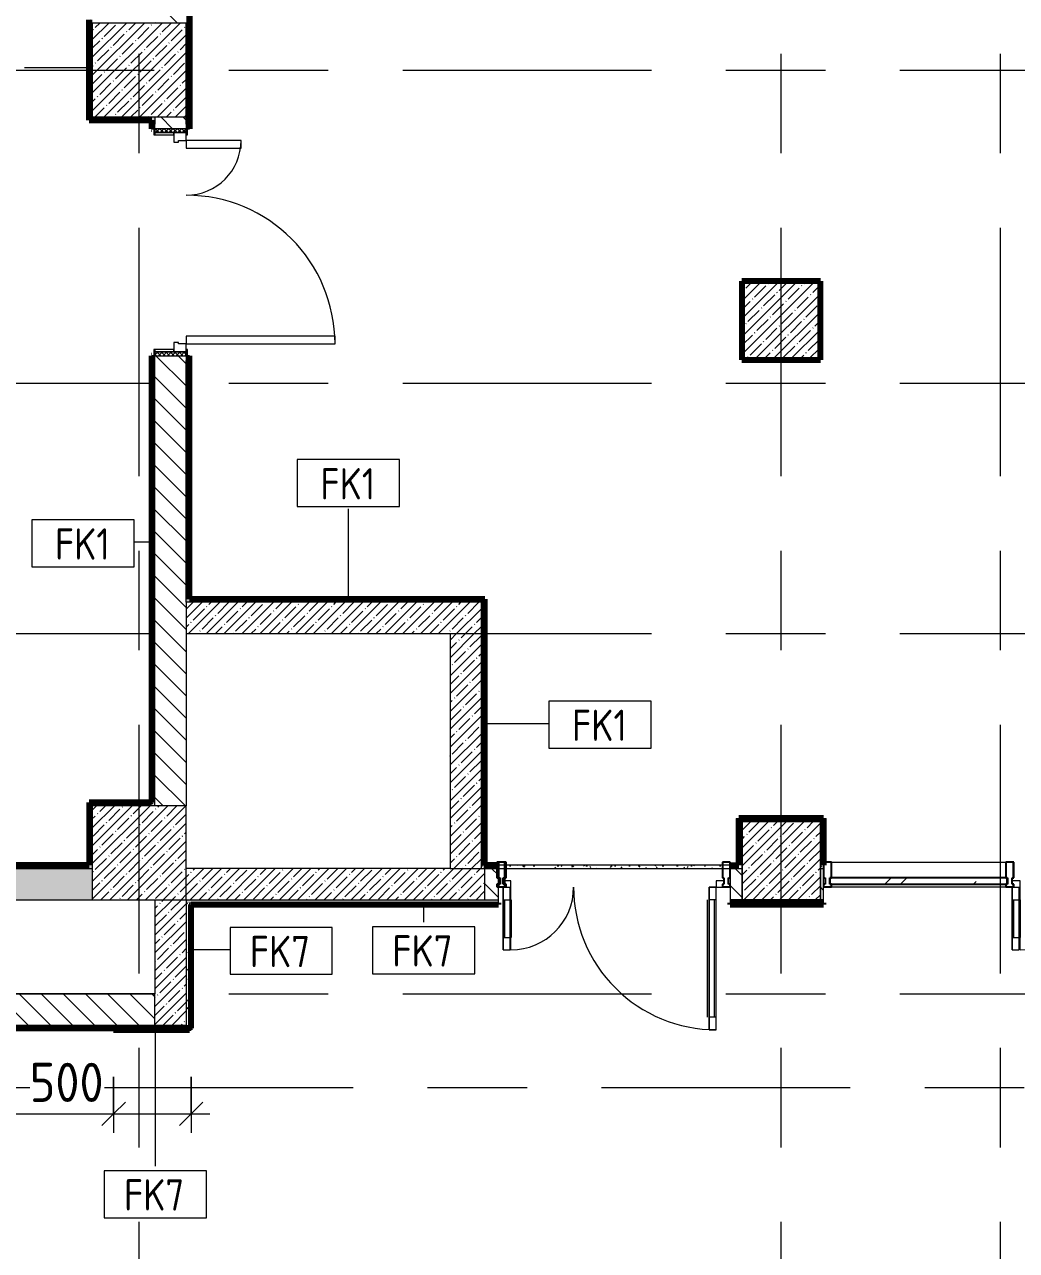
# Model space of a CAD drawing. Header units: millimetres. Extents: x 35157 to 232994, y -8553 to 29000.
# Drawn here: x 65727 to 72063, y 9460 to 17291 of the extents above; entities that cross this region are included whole.
import ezdxf

# ---------------------------------------------------------------- set-up
doc = ezdxf.new("R2010")
doc.units = ezdxf.units.MM
doc.linetypes.add('Осевая', pattern=[3175, 635, -476.25, 1587.5, -476.25])
for name, color, linetype, lineweight in [('A-ANNO-DIMS', 7, 'Continuous', 9), ('A-ANNO-DIMS-100', 7, 'Continuous', 9), ('A-DETL-GENF', 7, 'Continuous', 9), ('A-DOOR', 7, 'Continuous', 9), ('A-DOOR-2', 7, 'Continuous', 13), ('A-DOOR-FRAM', 7, 'Continuous', 13), ('A-DOOR-FRAM-1', 7, 'Continuous', 9), ('A-GLAZ-CURT', 7, 'Continuous', 9), ('A-GLAZ-CURT-1', 7, 'Continuous', 25), ('A-GLAZ-CWMG', 7, 'Continuous', 9), ('A-GLAZ-CWMG-1', 7, 'Continuous', 25), ('A-WALL', 7, 'Continuous', 9), ('A-WALL-IDEN', 7, 'Continuous', 9), ('I-WALL', 7, 'Continuous', 9), ('S-COLS', 7, 'Continuous', 9), ('Оси-2', 7, 'Осевая', 9)]:
    doc.layers.add(name, color=color, linetype=linetype, lineweight=lineweight)
for name, color, linetype, lineweight, true_color in [('A-WALL-4', 7, 'Continuous', 9, 0xff80c0), ('A-WALL-5', 7, 'Continuous', 9, 0xff8000), ('I-WALL-1', 7, 'Continuous', 9, 0xff8000), ('I-WALL-11', 7, 'Continuous', 80, 0xff8000), ('I-WALL-5', 7, 'Continuous', 9, 0xc0c0c0), ('I-WALL-9', 7, 'Continuous', 80, 0xff80c0)]:
    doc.layers.add(name, color=color, linetype=linetype, lineweight=lineweight, true_color=true_color)
doc.styles.add('GOST Common', font='GOST_Common.ttf', dxfattribs={"width": 0.9, "height": 200})
doc.styles.add('ISOCPEUR', font='isocpeur.ttf', dxfattribs={"width": 0.9, "height": 250})
doc.dimstyles.new('ISO-2_5_0_9К_БОЛЬШОЙ', dxfattribs={"dimscale": 304.8, "dimtxt": 248.995294, "dimasz": 0.492126, "dimexe": 0.393701, "dimexo": 0.984252, "dimgap": 0, "dimtad": 1, "dimdec": 0, "dimrnd": 10, "dimzin": 0, "dimdsep": 46, "dimtxsty": 'ISOCPEUR', "dimblk1": 'OBLIQUE', "dimblk2": 'OBLIQUE', "dimsah": 1, "dimcen": 0.09, "dimdle": 0.393701, "dimazin": 0, "dimtfac": 1, "dimtdec": 4, "dimtix": 1, "dimtmove": 0, "dimatfit": 3, "dimfxl": 1, "dimtvp": 1, "dimtolj": 1, "dimtzin": 0, "dimarcsym": 2})
doc.dimstyles.new('ISO-2_5_0_9К_БОЛЬШОЙ_2', dxfattribs={"dimscale": 304.8, "dimtxt": 248.995294, "dimasz": 0.492126, "dimexe": 0.393701, "dimexo": 0.984252, "dimgap": 0, "dimtad": 1, "dimdec": 0, "dimrnd": 10, "dimzin": 0, "dimdsep": 46, "dimtxsty": 'ISOCPEUR', "dimblk1": 'OBLIQUE', "dimblk2": 'OBLIQUE', "dimsah": 1, "dimcen": 0.09, "dimdle": 0.393701, "dimazin": 0, "dimtfac": 1, "dimtdec": 4, "dimtix": 1, "dimtmove": 1, "dimatfit": 3, "dimfxl": 1, "dimtvp": 1, "dimtolj": 1, "dimtzin": 0, "dimarcsym": 2})
pattern_1 = [(135, (0, 0), (-70.71068, -70.71068), [])]
pattern_2 = [(45, (0, 0), (-57.02463, 57.02463), []), (45, (57.025, 0), (-57.02463, 57.02463), [100.806, -20.161, 3.353, -16.808])]
pattern_3 = [(0, (0, 0), (121.92, 30.48), [10.058, -81.382, 10.058, -81.382, -487.68]), (0, (0, 0), (121.92, 30.48), [-182.88, 10.058, -172.822, 10.058, -81.382, -213.36]), (0, (0, 0), (121.92, 30.48), [-457.2, 10.058, -50.902, 10.058, -142.342]), (120, (45.72, 15.24), (-87.356454, 90.345817), [10.058, -81.382, 10.058, -81.382, -487.68]), (120, (45.72, 15.24), (-87.356454, 90.345817), [-182.88, 10.058, -172.822, 10.058, -81.382, -213.36]), (120, (45.72, 15.24), (-87.356454, 90.345817), [-457.2, 10.058, -50.902, 10.058, -142.342]), (240, (60.96, 76.2), (-34.563546, -120.825817), [10.058, -81.382, 10.058, -81.382, -487.68]), (240, (60.96, 76.2), (-34.563546, -120.825817), [-182.88, 10.058, -172.822, 10.058, -81.382, -213.36]), (240, (60.96, 76.2), (-34.563546, -120.825817), [-457.2, 10.058, -50.902, 10.058, -142.342])]

# ---------------------------------------------------------------- blocks, each defined once
blk = doc.blocks.new('BSC_Колонна _Прямоугольная - 600х600-23205240-План отделки стен 2 этажа в осях 12-23')
at = {"layer": 'S-COLS'}
h = blk.add_hatch(dxfattribs=at)
h.set_pattern_fill('FP_15', color=256, style=0, pattern_type=2)
h.set_pattern_definition([(45, (-66460, -12000), (-57.02463, 57.02463), []), (45, (-66402.975, -12000), (-57.02463, 57.02463), [100.806, -20.161, 3.353, -16.808])])
h.paths.add_polyline_path([(-300, -300), (300, -300), (300, 300), (-300, 300)])
for p, q in [((300, 300), (-300, 300)), ((-300, 300), (-300, -300)), ((300, -300), (300, 300)), ((-300, -300), (300, -300))]:
    blk.add_line(p, q, dxfattribs=at)
blk = doc.blocks.new('BSC_Колонна _Прямоугольная - 600х600-V14-План отделки стен 2 этажа в осях 12-23')
at = {"layer": 'S-COLS'}
h = blk.add_hatch(dxfattribs=at)
h.set_pattern_fill('FP_17', color=256, style=0, pattern_type=2)
h.set_pattern_definition([(45, (-66460, -17000), (-57.02463, 57.02463), []), (45, (-66402.975, -17000), (-57.02463, 57.02463), [100.806, -20.161, 3.353, -16.808])])
h.paths.add_polyline_path([(-300, -300), (300, -300), (300, 300), (-300, 300)])
for p, q in [((300, 300), (-300, 300)), ((-300, 300), (-300, -300)), ((300, -300), (300, 300)), ((-300, -300), (300, -300))]:
    blk.add_line(p, q, dxfattribs=at)
blk = doc.blocks.new('110_Дверь_СКБ_2Ст - Д-6_л__ ДОО_Дв_1450x2100h_Дверь из раздевальной в коридор-25835678-План отделки стен 2 этажа в осях 12-23')
at = {"layer": 'A-DOOR'}
h = blk.add_hatch(dxfattribs=at)
h.set_pattern_fill('FP_26', color=256, style=0, pattern_type=2)
h.set_pattern_definition([(135, (1576.41, 164.685), (-14.14214, -14.14214), []), (225, (1576.41, 164.685), (14.14214, -14.14214), [])])
h.paths.add_polyline_path([(737.5, 100), (712.5, 100), (712.5, -100), (737.5, -100)])
at = {"layer": 'A-DOOR-FRAM-1'}
h = blk.add_hatch(dxfattribs=at)
h.set_pattern_fill('FP_27', color=256, style=0, pattern_type=2)
h.set_pattern_definition([(45, (-546.384, 164.685), (-14.1421, 14.1421), []), (135, (-546.384, 164.685), (-14.1421, -14.1421), [])])
h.paths.add_polyline_path([(-687.5, -100), (-687.5, 100), (-712.5, 100), (-712.5, -100)])
at = {"layer": 'A-DOOR'}
for centre, radius, start, end in [((662.5, 100), 950, 90, 180), ((-637.5, 100), 350, 360, 90)]:
    blk.add_arc(centre, radius, start, end, dxfattribs=at)
at = {"layer": 'A-DOOR-2'}
for p, q in [((662.5, 1050), (612.5, 1050)), ((612.5, 1050), (612.5, 100)), ((662.5, 100), (662.5, 1050)), ((-637.5, 450), (-637.5, 100)), ((-587.5, 450), (-637.5, 450)), ((-587.5, 100), (-587.5, 450)), ((-637.5, 100), (-587.5, 100)), ((612.5, 100), (662.5, 100))]:
    blk.add_line(p, q, dxfattribs=at)
at = {"layer": 'A-DOOR-FRAM'}
for p, q in [((-672.5, 108), (-742.5, 108)), ((-742.5, 108), (-742.5, 100)), ((-742.5, 100), (-672.5, 100)), ((-687.5, 100), (-712.5, 100)), ((-712.5, 100), (-712.5, -100)), ((-637.5, 100), (-687.5, 100)), ((-687.5, 100), (-687.5, 20)), ((-687.5, -100), (-687.5, 100)), ((-672.5, 100), (-672.5, 108)), ((-637.5, 50), (-637.5, 100)), ((662.5, 100), (662.5, 50)), ((712.5, 100), (662.5, 100)), ((767.5, 108), (697.5, 108)), ((697.5, 108), (697.5, 100)), ((697.5, 100), (767.5, 100)), ((712.5, 20), (712.5, 100)), ((737.5, 100), (712.5, 100)), ((712.5, 100), (712.5, -100)), ((737.5, -100), (737.5, 100)), ((767.5, 100), (767.5, 108)), ((-687.5, 20), (-627.5, 20)), ((-672.5, 20), (-687.5, 20)), ((-687.5, 20), (-687.5, -100)), ((-672.5, -100), (-672.5, 20)), ((-627.5, 50), (-637.5, 50)), ((-627.5, 20), (-627.5, 50)), ((662.5, 50), (652.5, 50)), ((652.5, 50), (652.5, 20)), ((652.5, 20), (712.5, 20)), ((712.5, 20), (697.5, 20)), ((697.5, 20), (697.5, -100)), ((712.5, -100), (712.5, 20)), ((-672.5, -100), (-742.5, -100)), ((-742.5, -100), (-742.5, -108)), ((-742.5, -108), (-672.5, -108)), ((-712.5, -100), (-687.5, -100)), ((-687.5, -100), (-672.5, -100)), ((-672.5, -108), (-672.5, -100)), ((697.5, -100), (712.5, -100)), ((767.5, -100), (697.5, -100)), ((697.5, -100), (697.5, -108)), ((697.5, -108), (767.5, -108)), ((712.5, -100), (737.5, -100)), ((767.5, -108), (767.5, -100))]:
    blk.add_line(p, q, dxfattribs=at)
blk = doc.blocks.new('BSC_Колонна _Прямоугольная - 500х500-V28-План отделки стен 2 этажа в осях 12-23')
at = {"layer": 'S-COLS'}
h = blk.add_hatch(dxfattribs=at)
h.set_pattern_fill('FP_45', color=256, style=0, pattern_type=2)
h.set_pattern_definition([(45, (-70560, -15400), (-57.02463, 57.02463), []), (45, (-70502.975, -15400), (-57.02463, 57.02463), [100.806, -20.161, 3.353, -16.808])])
h.paths.add_polyline_path([(-250, -250), (250, -250), (250, 250), (-250, 250)])
for p, q in [((250, 250), (-250, 250)), ((-250, 250), (-250, -250)), ((250, -250), (250, 250)), ((-250, -250), (250, -250))]:
    blk.add_line(p, q, dxfattribs=at)
blk = doc.blocks.new('Прямоугольный импост - Импост структурный с накладкой - 160мм Темный-33326475-План отделки стен 2 этажа в осях 12-23')
at = {"layer": 'A-GLAZ-CWMG-1'}
for p, q in [((-50, 40), (-50, 140)), ((-50, 140), (0, 140)), ((0, 140), (0, 40)), ((-40, 40), (-50, 40)), ((-50, -17), (-50, 0)), ((-50, 0), (-40, 0)), ((-40, 0), (-40, 40)), ((-10, 40), (-10, 0)), ((0, 40), (-10, 40)), ((-10, 0), (0, 0)), ((0, 0), (0, -17)), ((0, -17), (-50, -17))]:
    blk.add_line(p, q, dxfattribs=at)
blk = doc.blocks.new('Дверь_Витражная_остекление_ - ВВ-6 остекление-32274838-План отделки стен 2 этажа в осях 12-23')
at = {"layer": 'A-DETL-GENF'}
for p, q in [((-655, 930), (-610, 930)), ((-655, 930), (-655, 20)), ((-610, 930), (-655, 930)), ((-655, 930), (-655, 20)), ((-610, 930), (-610, 20)), ((-610, 20), (-610, 930)), ((-655, 850), (-610, 850)), ((-645, 850), (-645, 100)), ((-601, 850), (-601, 100)), ((705, 420), (660, 420)), ((660, 420), (660, 20)), ((705, 420), (660, 420)), ((660, 420), (660, 20)), ((705, 420), (705, 20)), ((705, 20), (705, 420)), ((651, 340), (651, 100)), ((705, 340), (660, 340)), ((695, 340), (695, 100)), ((-655, 100), (-610, 100)), ((705, 100), (660, 100)), ((-610, 20), (-655, 20)), ((-655, 20), (-610, 20))]:
    blk.add_line(p, q, dxfattribs=at)
at = {"layer": 'A-DOOR'}
for p, q in [((-655, 930), (-655, 20)), ((655, 420), (655, 20))]:
    blk.add_line(p, q, dxfattribs=at)
for centre, radius, start, end in [((-655, 20), 910, 360, 90), ((655, 20), 400, 90, 180)]:
    blk.add_arc(centre, radius, start, end, dxfattribs=at)
at = {"layer": 'A-DOOR-2'}
for p, q in [((-655, 20), (-705, 20)), ((-705, 20), (-705, 17)), ((-655, -20), (-655, 20)), ((705, 20), (655, 20)), ((655, 20), (655, -20)), ((705, 17), (705, 20)), ((-705, -20), (-655, -20)), ((655, -20), (695, -20))]:
    blk.add_line(p, q, dxfattribs=at)
blk = doc.blocks.new('Прямоугольный импост - Импост структурный с накладкой - 160мм Темный-33326241-План отделки стен 2 этажа в осях 12-23')
at = {"layer": 'A-GLAZ-CWMG-1'}
for p, q in [((-25, 40), (-25, 140)), ((-25, 140), (25, 140)), ((25, 140), (25, 40)), ((-15, 40), (-25, 40)), ((-25, -17), (-25, 0)), ((-25, 0), (-15, 0)), ((-15, 0), (-15, 40)), ((15, 40), (15, 0)), ((25, 40), (15, 40)), ((15, 0), (25, 0)), ((25, 0), (25, -17)), ((25, -17), (-25, -17))]:
    blk.add_line(p, q, dxfattribs=at)
blk = doc.blocks.new('Прямоугольный импост - Импост структурный с накладкой - 160мм Темный-33326242-План отделки стен 2 этажа в осях 12-23')
at = {"layer": 'A-GLAZ-CWMG-1'}
for p, q in [((0, 140), (-50, 140)), ((-50, 140), (-50, 40)), ((0, 40), (0, 140)), ((-50, 40), (-40, 40)), ((-40, 0), (-50, 0)), ((-50, 0), (-50, -17)), ((-40, 40), (-40, 0)), ((-10, 0), (-10, 40)), ((-10, 40), (0, 40)), ((0, 0), (-10, 0)), ((0, -17), (0, 0)), ((-50, -17), (0, -17))]:
    blk.add_line(p, q, dxfattribs=at)
blk = doc.blocks.new('Прямоугольный импост - Импост структурный с накладкой - 160мм Темный-33326237-План отделки стен 2 этажа в осях 12-23')
at = {"layer": 'A-GLAZ-CWMG-1'}
for p, q in [((-50, 40), (-50, 140)), ((-50, 140), (0, 140)), ((0, 140), (0, 40)), ((-40, 40), (-50, 40)), ((-50, -17), (-50, 0)), ((-50, 0), (-40, 0)), ((-40, 0), (-40, 40)), ((-10, 40), (-10, 0)), ((0, 40), (-10, 40)), ((-10, 0), (0, 0)), ((0, 0), (0, -17)), ((0, -17), (-50, -17))]:
    blk.add_line(p, q, dxfattribs=at)
blk = doc.blocks.new('Дверь_Витражная_остекление_ - В-18-32468702-План отделки стен 2 этажа в осях 12-23')
at = {"layer": 'A-DETL-GENF'}
for p, q in [((-672.5, 965), (-627.5, 965)), ((-672.5, 965), (-672.5, 20)), ((-627.5, 965), (-672.5, 965)), ((-672.5, 965), (-672.5, 20)), ((-627.5, 965), (-627.5, 20)), ((-627.5, 20), (-627.5, 965)), ((-672.5, 885), (-627.5, 885)), ((-662.5, 885), (-662.5, 100)), ((-618.5, 885), (-618.5, 100)), ((722.5, 420), (677.5, 420)), ((677.5, 420), (677.5, 20)), ((722.5, 420), (677.5, 420)), ((677.5, 420), (677.5, 20)), ((722.5, 420), (722.5, 20)), ((722.5, 20), (722.5, 420)), ((668.5, 340), (668.5, 100)), ((722.5, 340), (677.5, 340)), ((712.5, 340), (712.5, 100)), ((-672.5, 100), (-627.5, 100)), ((722.5, 100), (677.5, 100)), ((-627.5, 20), (-672.5, 20)), ((-672.5, 20), (-627.5, 20))]:
    blk.add_line(p, q, dxfattribs=at)
at = {"layer": 'A-DOOR'}
for p, q in [((-672.5, 965), (-672.5, 20)), ((672.5, 420), (672.5, 20))]:
    blk.add_line(p, q, dxfattribs=at)
for centre, radius, start, end in [((-672.5, 20), 945, 360, 90), ((672.5, 20), 400, 90, 180)]:
    blk.add_arc(centre, radius, start, end, dxfattribs=at)
at = {"layer": 'A-DOOR-2'}
for p, q in [((-672.5, 20), (-722.5, 20)), ((-722.5, 20), (-722.5, 17)), ((-672.5, -20), (-672.5, 20)), ((722.5, 20), (672.5, 20)), ((672.5, 20), (672.5, -20)), ((722.5, 17), (722.5, 20)), ((-722.5, -20), (-672.5, -20)), ((672.5, -20), (722.5, -20))]:
    blk.add_line(p, q, dxfattribs=at)
blk = doc.blocks.new('Системная панель - Стекло - 40мм-32468815-План отделки стен 2 этажа в осях 12-23')
at = {"layer": 'A-GLAZ-CURT'}
h = blk.add_hatch(dxfattribs=at)
h.set_pattern_fill('FP_69', color=256, style=0, pattern_type=2)
h.set_pattern_definition([(225, (71537, 11700), (282.8427, -282.8427), [200, -600]), (225, (71737, 11800), (282.8427, -282.8427), [600, -200]), (225, (71337, 11900), (282.8427, -282.8427), [200, -600])])
h.paths.add_polyline_path([(-567, 0), (-567, -40), (567, -40), (567, 0), (203.5, 0)])
at = {"layer": 'A-GLAZ-CURT-1'}
for p, q in [((567, 0), (-567, 0)), ((-567, 0), (-567, -40)), ((567, -40), (567, 0)), ((-567, -40), (567, -40))]:
    blk.add_line(p, q, dxfattribs=at)
blk = doc.blocks.new('Прямоугольный импост - Импост структурный с накладкой - 160мм Темный-33326239-План отделки стен 2 этажа в осях 12-23')
at = {"layer": 'A-GLAZ-CWMG-1'}
for p, q in [((-25, 40), (-25, 140)), ((-25, 140), (25, 140)), ((25, 140), (25, 40)), ((-15, 40), (-25, 40)), ((-25, -17), (-25, 0)), ((-25, 0), (-15, 0)), ((-15, 0), (-15, 40)), ((15, 40), (15, 0)), ((25, 40), (15, 40)), ((15, 0), (25, 0)), ((25, 0), (25, -17)), ((25, -17), (-25, -17))]:
    blk.add_line(p, q, dxfattribs=at)
blk = doc.blocks.new('Прямоугольный импост - Импост структурный с накладкой - 160мм Темный-32468813-План отделки стен 2 этажа в осях 12-23')
at = {"layer": 'A-GLAZ-CWMG'}
for p, q in [((70880, 11940), (71994, 11940)), ((70880, 11783), (71994, 11783))]:
    blk.add_line(p, q, dxfattribs=at)
blk = doc.blocks.new('М_стена_0001 - Типоразмер_без рамки-25382661-План отделки стен 2 этажа в осях 12-23')
at = {"layer": 'A-WALL-IDEN'}
for p, q in [((3.258, 1.523), (-3.273, 1.523)), ((-3.273, 1.523), (-3.273, -1.477)), ((3.258, -1.477), (3.258, 1.523)), ((-3.273, -1.477), (3.258, -1.477))]:
    blk.add_line(p, q, dxfattribs=at)
blk = doc.blocks.new('DIMBLOCK31-План отделки стен 2 этажа в осях 12-23')
at = {"layer": 'A-ANNO-DIMS-100'}
for p, q in [((61939.5, 10579), (61939.5, 10212.2)), ((61939.5, 10332.2), (61939.5, 10579)), ((66296, 10568.5), (66296, 10212.2)), ((66296, 10332.2), (66296, 10568.5)), ((61819.5, 10332.2), (66296, 10332.2))]:
    blk.add_line(p, q, dxfattribs=at)
at = {"layer": 'A-ANNO-DIMS-100', "lineweight": 20}
for p, q in [((61939.5, 10332.2), (62014.5, 10407.2)), ((66296, 10332.2), (66371, 10407.2)), ((61939.5, 10332.2), (61864.5, 10257.2)), ((66296, 10332.2), (66221, 10257.2))]:
    blk.add_line(p, q, dxfattribs=at)
at = {"layer": 'A-ANNO-DIMS-100', "color": 0, "insert": (63789.7, 10658.8), "char_height": 250, "width": 787.208, "attachment_point": 1, "line_spacing_factor": 1.149209, "style": 'ISOCPEUR'}
blk.add_mtext('4360', dxfattribs=at)
blk = doc.blocks.new('_Oblique')
at = {"color": 0, "linetype": 'ByBlock', "lineweight": -2}
blk.add_line((-0.5, -0.5), (0.5, 0.5), dxfattribs=at)
blk = doc.blocks.new('DIMBLOCK32-План отделки стен 2 этажа в осях 12-23')
at = {"layer": 'A-ANNO-DIMS-100'}
for p, q in [((66296, 10568.5), (66296, 10212.2)), ((66296, 10332.2), (66296, 10568.5)), ((66791, 10568.5), (66791, 10212.2)), ((66791, 10332.2), (66791, 10568.5)), ((65759.9, 10332.2), (66333.9, 10332.2)), ((66296, 10332.2), (66911, 10332.2)), ((66333.9, 10332.2), (66543.5, 10332.2))]:
    blk.add_line(p, q, dxfattribs=at)
at = {"layer": 'A-ANNO-DIMS-100', "lineweight": 20}
for p, q in [((66296, 10332.2), (66371, 10407.2)), ((66791, 10332.2), (66866, 10407.2)), ((66296, 10332.2), (66221, 10257.2)), ((66791, 10332.2), (66716, 10257.2))]:
    blk.add_line(p, q, dxfattribs=at)
at = {"layer": 'A-ANNO-DIMS-100', "color": 0, "insert": (65759.9, 10658.8), "char_height": 250, "width": 568.858, "attachment_point": 1, "line_spacing_factor": 1.149209, "style": 'ISOCPEUR'}
blk.add_mtext('500', dxfattribs=at)

msp = doc.modelspace()

# ---------------------------------------------------------------- hatches: boundary and pattern name
at = {"layer": 'I-WALL'}
h = msp.add_hatch(dxfattribs=at)
h.set_pattern_fill('FP_20', color=256, style=0, pattern_type=2)
h.set_pattern_definition(pattern_1)
h.paths.add_polyline_path([(66560, 12300), (66760, 12300), (66760, 15175), (66560, 15175), (66560, 12320)])
h.paths.add_polyline_path([(66760, 16625), (66760, 16700), (66560, 16700), (66560, 16625)])
h.paths.add_polyline_path([(66760, 17300), (66760, 22700), (66560, 22700), (66560, 17300), (66623.8, 17300)])
h.paths.add_polyline_path([(66760, 23300), (66760, 24050), (66560, 24050), (66560, 23300)])
h.paths.add_polyline_path([(66760, 25950), (66760, 26500), (66560, 26500), (66560, 25950), (66732.5, 25950)])
h = msp.add_hatch(dxfattribs=at)
h.set_pattern_fill('FP_63', color=256, style=0, pattern_type=2)
h.set_pattern_definition(pattern_3)
h.paths.add_polyline_path([(66780, 13600), (66780, 15175), (66768, 15175), (66768, 15145), (66760, 15145), (66760, 13600)])
h.paths.add_polyline_path([(66780, 16625), (66780, 18580), (66760, 18580), (66760, 16655), (66768, 16655), (66768, 16625)])
h = msp.add_hatch(dxfattribs=at)
h.set_pattern_fill('FP_63', color=256, style=0, pattern_type=2)
h.set_pattern_definition(pattern_3)
h.paths.add_polyline_path([(66160, 16700), (66160, 17320), (66140, 17320), (66140, 16700)])
h = msp.add_hatch(dxfattribs=at)
h.set_pattern_fill('FP_63', color=256, style=0, pattern_type=2)
h.set_pattern_definition(pattern_3)
h.paths.add_polyline_path([(66540, 16680), (66540, 16700), (66140, 16700), (66140, 16680), (66160, 16680)])
h = msp.add_hatch(dxfattribs=at)
h.set_pattern_fill('FP_63', color=256, style=0, pattern_type=2)
h.set_pattern_definition(pattern_3)
h.paths.add_polyline_path([(66540, 12320), (66560, 12320), (66559.8, 15145), (66552, 15145), (66552, 15175), (66540, 15175), (66540, 12321)])
h.paths.add_polyline_path([(66540, 16625), (66552, 16625), (66552, 16655), (66560, 16655), (66560, 16700), (66540, 16700), (66540, 16679)])
h = msp.add_hatch(dxfattribs=at)
h.set_pattern_fill('FP_18', color=256, style=0, pattern_type=2)
h.set_pattern_definition(pattern_2)
h.paths.add_polyline_path([(68645, 13400), (68645, 13600), (66760, 13600), (66760, 13400), (68445, 13400)])
h = msp.add_hatch(dxfattribs=at)
h.set_pattern_fill('FP_63', color=256, style=0, pattern_type=2)
h.set_pattern_definition(pattern_3)
h.paths.add_polyline_path([(66780, 13600), (68665, 13600), (68665, 13620), (66780, 13620)])
h = msp.add_hatch(dxfattribs=at)
h.set_pattern_fill('FP_63', color=256, style=0, pattern_type=2)
h.set_pattern_definition(pattern_3)
h.paths.add_polyline_path([(68645, 11900), (68665, 11900), (68665, 13600), (68645, 13600), (68645, 11920)])
h = msp.add_hatch(dxfattribs=at)
h.set_pattern_fill('FP_18', color=256, style=0, pattern_type=2)
h.set_pattern_definition(pattern_2)
h.paths.add_polyline_path([(68645, 11900), (68645, 13400), (68445, 13400), (68445, 11900), (68607.9, 11900)])
h = msp.add_hatch(dxfattribs=at)
h.set_pattern_fill('FP_63', color=256, style=0, pattern_type=2)
h.set_pattern_definition(pattern_3)
h.paths.add_polyline_path([(66140, 11920), (66160, 11920), (66160, 12320), (66140, 12320), (66140, 11947)])
h = msp.add_hatch(dxfattribs=at)
h.set_pattern_fill('FP_63', color=256, style=0, pattern_type=2)
h.set_pattern_definition(pattern_3)
h.paths.add_polyline_path([(66560, 12300), (66560, 12320), (66160, 12320), (66160, 12300)])
h = msp.add_hatch(dxfattribs=at)
h.set_pattern_fill('FP_63', color=256, style=0, pattern_type=2)
h.set_pattern_definition(pattern_3)
h.paths.add_polyline_path([(70310, 11920), (70310, 12220), (70290, 12220), (70290, 11920)])
h = msp.add_hatch(dxfattribs=at)
h.set_pattern_fill('FP_63', color=256, style=0, pattern_type=2)
h.set_pattern_definition(pattern_3)
h.paths.add_polyline_path([(70830, 12200), (70830, 12220), (70310, 12220), (70310, 12200), (70810, 12200)])
h = msp.add_hatch(dxfattribs=at)
h.set_pattern_fill('FP_63', color=256, style=0, pattern_type=2)
h.set_pattern_definition(pattern_3)
h.paths.add_polyline_path([(70810, 11900), (70830, 11900), (70830, 12200), (70810, 12200)])
h = msp.add_hatch(dxfattribs=at)
h.set_pattern_fill('FP_63', color=256, style=0, pattern_type=2)
h.set_pattern_definition(pattern_3)
h.paths.add_polyline_path([(65232.2, 11900), (66160, 11900), (66160, 11920), (60780, 11920), (60780, 11900), (62231.5, 11900)])
h = msp.add_hatch(dxfattribs=at)
h.set_pattern_fill('FP_63', color=256, style=0, pattern_type=2)
h.set_pattern_definition(pattern_3)
h.paths.add_polyline_path([(68983, 11900), (70310, 11900), (70310, 11920), (68645, 11920), (68645, 11900), (68754, 11900)])
h = msp.add_hatch(dxfattribs=at)
h.set_pattern_fill('FP_18', color=256, style=0, pattern_type=2)
h.set_pattern_definition(pattern_2)
h.paths.add_polyline_path([(55700, 11700), (60160, 11700), (60160, 11900), (54760, 11900), (54760, 11700), (55500, 11700)])
h.paths.add_polyline_path([(64460, 11700), (66160, 11700), (66160, 11900), (60760, 11900), (60760, 11700), (64380, 11700)])
h = msp.add_hatch(dxfattribs=at)
h.set_pattern_fill('FP_18', color=256, style=0, pattern_type=2)
h.set_pattern_definition(pattern_2)
h.paths.add_polyline_path([(68665, 11700), (68665, 11900), (66760, 11900), (66760, 11700), (68645, 11700)])
h = msp.add_hatch(dxfattribs=at)
h.set_pattern_fill('FP_20', color=256, style=0, pattern_type=2)
h.set_pattern_definition(pattern_1)
h.paths.add_polyline_path([(75480, 11700), (75480, 11900), (73520, 11900), (73520, 11700), (74234.2, 11700)])
h.paths.add_polyline_path([(68754, 11700), (68754, 11900), (68665, 11900), (68665, 11700)])
h.paths.add_polyline_path([(70234, 11700), (70310, 11700), (70310, 11900), (70234, 11900)])
h.paths.add_polyline_path([(70810, 11700), (70830, 11700), (70830, 11900), (70810, 11900)])
h = msp.add_hatch(dxfattribs=at)
h.set_pattern_fill('FP_18', color=256, style=0, pattern_type=2)
h.set_pattern_definition(pattern_2)
h.paths.add_polyline_path([(66760, 10900), (66760, 11700), (66560, 11700), (66560, 10900), (66732.5, 10900)])
h = msp.add_hatch(dxfattribs=at)
h.set_pattern_fill('FP_63', color=256, style=0, pattern_type=2)
h.set_pattern_definition(pattern_3)
h.paths.add_polyline_path([(70483.3, 11680), (70830, 11680), (70830, 11700), (70234, 11700), (70234, 11680)])
h.paths.add_polyline_path([(66760, 11680), (68754, 11680), (68754, 11700), (66760, 11700)])
h = msp.add_hatch(dxfattribs=at)
h.set_pattern_fill('FP_63', color=256, style=0, pattern_type=2)
h.set_pattern_definition(pattern_3)
h.paths.add_polyline_path([(66760, 10880), (66780, 10880), (66780, 11680), (66760, 11680), (66760, 10900)])
h = msp.add_hatch(dxfattribs=at)
h.set_pattern_fill('FP_20', color=256, style=0, pattern_type=2)
h.set_pattern_definition(pattern_1)
h.paths.add_polyline_path([(66560, 10900), (66560, 11100), (62160, 11100), (62160, 10900), (65232.2, 10900)])
h = msp.add_hatch(dxfattribs=at)
h.set_pattern_fill('FP_63', color=256, style=0, pattern_type=2)
h.set_pattern_definition(pattern_3)
h.paths.add_polyline_path([(65232.2, 10880), (66760, 10880), (66760, 10900), (61940, 10900), (61940, 10880), (62231.5, 10880)])
at = {"layer": 'I-WALL-1'}
for points in [[(68754, 11669), (68754, 11680), (66780, 11680), (66780, 11669), (68607.9, 11669)], [(66791, 10868.5), (66791, 11669), (66780, 11669), (66780, 10868.5)], [(70483.3, 11669), (70830, 11669), (70830, 11680), (70234, 11680), (70234, 11669)], [(66296, 10868.5), (66791, 10868.5), (66791, 10879.5), (66296, 10879)]]:
    msp.add_hatch(color=256, dxfattribs=at).paths.add_polyline_path(points)
at = {"layer": 'S-COLS'}
h = msp.add_hatch(dxfattribs=at)
h.set_pattern_fill('FP_18', color=256, style=0, pattern_type=2)
h.set_pattern_definition(pattern_2)
h.paths.add_polyline_path([(70483.3, 11700), (70810, 11700), (70810, 12200), (70310, 12200), (70310, 11700)])

# ---------------------------------------------------------------- linework, layer by layer
at = {"layer": 'A-WALL'}
for p, q in [((66540, 16680), (66540, 16679)), ((66560, 16700), (66560, 16655)), ((66760, 16655), (66760, 16700)), ((66540, 15175), (66540, 12320)), ((66560, 12300), (66560, 15145)), ((66760, 13600), (66760, 15145)), ((66780, 13620), (66780, 15175)), ((66140, 12320), (66140, 11920)), ((66540, 12320), (66160, 12320)), ((68645, 11900), (68645, 12069.7)), ((68666, 11920), (68665, 11920)), ((70290, 11920), (70234, 11920)), ((60760, 11900), (66160, 11900)), ((68445, 11900), (68754, 11900)), ((68665, 11900), (68665, 11700)), ((70810, 11900), (70830, 11900)), ((66760, 11700), (68445, 11700)), ((66760, 11700), (66760, 10900)), ((66780, 11680), (68754, 11680)), ((66560, 10900), (66560, 11100))]:
    msp.add_line(p, q, dxfattribs=at)
at = {"layer": 'A-WALL-4'}
for p, q in [((66540, 16625), (66540, 16679)), ((66780, 13620), (66781, 13620)), ((66127, 11920), (66140, 11920)), ((68666, 11920), (68754, 11920)), ((70290, 11920), (70290, 11921)), ((66296, 10879), (66296, 10879.5))]:
    msp.add_line(p, q, dxfattribs=at)
at = {"layer": 'A-WALL-5'}
for p, q in [((66780, 11680), (66780, 10880)), ((66780, 10868.5), (66791, 10868.5)), ((66791, 10868.5), (66791, 10879.5))]:
    msp.add_line(p, q, dxfattribs=at)
at = {"layer": 'A-WALL-IDEN'}
for p, q in [((66139.5, 17012.8), (65727, 17012.8)), ((67795.9, 13620.5), (67795.9, 14197.2)), ((66539.5, 13984.8), (66427, 13984.8)), ((68665.5, 12826.9), (69076.4, 12826.9)), ((68276, 11674.5), (68276, 11557.7)), ((66785.5, 11381.9), (67039.4, 11381.9)), ((66562.2, 10874), (66562.2, 9999.3))]:
    msp.add_line(p, q, dxfattribs=at)
at = {"layer": 'I-WALL-11'}
for p, q in [((66791, 11669), (68754, 11669)), ((66791, 10879.5), (66791, 11669)), ((68754, 11669), (68754, 11680)), ((70830, 11680), (70234, 11680)), ((70234, 11680), (70234, 11669)), ((70234, 11669), (70830, 11669)), ((70830, 11669), (70830, 11680)), ((66791, 10879.5), (66296, 10879.5)), ((66296, 10879), (66296, 10868.5)), ((66296, 10868.5), (66780, 10868.5)), ((66780, 10880), (66780, 10868.5))]:
    msp.add_line(p, q, dxfattribs=at)
at = {"layer": 'I-WALL-5'}
for p, q in [((66540, 16625), (66552, 16625)), ((66768, 16625), (66780, 16625)), ((66552, 15175), (66540, 15175)), ((66780, 15175), (66768, 15175)), ((68645, 13600), (66760, 13600)), ((66760, 13600), (66760, 12300)), ((68645, 12069.7), (68645, 13600)), ((66760, 13400), (68445, 13400)), ((68445, 13400), (68445, 11900)), ((70310, 11700), (70310, 12200)), ((70310, 12200), (70810, 12200)), ((70810, 12200), (70810, 11700)), ((68665, 11920), (68645, 11920)), ((68665, 11900), (68665, 11920)), ((70234, 11920), (68754, 11920)), ((70830, 11680), (70830, 11920)), ((68445, 11900), (66760, 11900)), ((68754, 11680), (68754, 11900)), ((68754, 11900), (70310, 11900)), ((70234, 11900), (70234, 11680)), ((64460, 11700), (66160, 11700)), ((66560, 11700), (66560, 11100)), ((68445, 11700), (68754, 11700)), ((70830, 11700), (70234, 11700)), ((66560, 11100), (64460, 11100)), ((61960, 10900), (66760, 10900)), ((66296, 10880), (66780, 10880))]:
    msp.add_line(p, q, dxfattribs=at)
at = {"layer": 'I-WALL-9'}
for p, q in [((66780, 18580), (66780, 16625)), ((66781, 16625), (66781, 18579)), ((66139, 17321), (66139, 16679)), ((66140, 16680), (66140, 17320)), ((66540, 16680), (66140, 16680)), ((66139, 16679), (66539, 16679)), ((66539, 16679), (66539, 16625)), ((66539, 16625), (66540, 16625)), ((66780, 16625), (66781, 16625)), ((70811, 15651), (70309, 15651)), ((70309, 15651), (70309, 15149)), ((70811, 15149), (70811, 15651)), ((66539, 15175), (66539, 12321)), ((66540, 15175), (66539, 15175)), ((66781, 15175), (66780, 15175)), ((66781, 13621), (66781, 15175)), ((70309, 15149), (70811, 15149)), ((68666, 13621), (66781, 13621)), ((66781, 13620), (68665, 13620)), ((68665, 13620), (68665, 11920)), ((68666, 11921), (68666, 13621)), ((66539, 12321), (66139, 12321)), ((66139, 12321), (66139, 11921)), ((66140, 12320), (66160, 12320)), ((70289, 12221), (70289, 11921)), ((70831, 12221), (70289, 12221)), ((70290, 11921), (70290, 12220)), ((70290, 12220), (70830, 12220)), ((70830, 12220), (70830, 11920)), ((70831, 11920), (70831, 12221)), ((60780, 11920), (66127, 11920)), ((66139, 11921), (60781, 11921)), ((68754, 11921), (68666, 11921)), ((68754, 11920), (68754, 11921)), ((70234, 11921), (70234, 11920)), ((70234, 11921), (70290, 11921)), ((70830, 11920), (70831, 11920)), ((61939, 10879), (66296, 10879)), ((66296, 10880), (61940, 10880)), ((66296, 10879.5), (66296, 10880))]:
    msp.add_line(p, q, dxfattribs=at)
at = {"layer": 'S-COLS'}
for p, q in [((70810, 12200), (70310, 12200)), ((70310, 12200), (70310, 11900)), ((70810, 11900), (70810, 12200)), ((70310, 11900), (70310, 11700)), ((70810, 11700), (70810, 11900)), ((70310, 11700), (70810, 11700))]:
    msp.add_line(p, q, dxfattribs=at)
at = {"layer": 'Оси-2'}
for p, q in [((66460, 593.7), (66460, 24898.1)), ((70560, 593.7), (70560, 24898.1)), ((71960, 593.7), (71960, 24898.1)), ((38456.8, 17000), (82200, 17000)), ((38456.8, 15000), (81600, 15000)), ((38456.8, 13400), (81600, 13400)), ((38456.8, 11100), (82200, 11100)), ((39726.8, 10500), (82200, 10500))]:
    msp.add_line(p, q, dxfattribs=at)

# ---------------------------------------------------------------- block references
at = {"layer": 'A-DOOR'}
for name, p, rotation in [('110_Дверь_СКБ_2Ст - Д-6_л__ ДОО_Дв_1450x2100h_Дверь из раздевальной в коридор-25835678-План отделки стен 2 этажа в осях 12-23', (66660, 15912.5), 269.9999999999999), ('Дверь_Витражная_остекление_ - ВВ-6 остекление-32274838-План отделки стен 2 этажа в осях 12-23', (69489, 11800), 180), ('Дверь_Витражная_остекление_ - В-18-32468702-План отделки стен 2 этажа в осях 12-23', (72757.5, 11800), 180)]:
    msp.add_blockref(name, p, dxfattribs=dict(at, rotation=rotation))
at = {"layer": 'A-GLAZ-CURT', "rotation": 180}
msp.add_blockref('Системная панель - Стекло - 40мм-32468815-План отделки стен 2 этажа в осях 12-23', (71437, 11800), dxfattribs=at)
at = {"layer": 'A-GLAZ-CWMG', "extrusion": (0, 0, -1)}
for name, p in [('Прямоугольный импост - Импост структурный с накладкой - 160мм Темный-33326241-План отделки стен 2 этажа в осях 12-23', (-68769, 11800)), ('Прямоугольный импост - Импост структурный с накладкой - 160мм Темный-33326475-План отделки стен 2 этажа в осях 12-23', (-68754, 11800)), ('Прямоугольный импост - Импост структурный с накладкой - 160мм Темный-33326237-План отделки стен 2 этажа в осях 12-23', (-70830, 11800)), ('Прямоугольный импост - Импост структурный с накладкой - 160мм Темный-33326239-План отделки стен 2 этажа в осях 12-23', (-72019, 11800)), ('Прямоугольный импост - Импост структурный с накладкой - 160мм Темный-33326241-План отделки стен 2 этажа в осях 12-23', (-72020, 11800))]:
    msp.add_blockref(name, p, dxfattribs=at)
at = {"layer": 'A-GLAZ-CWMG'}
for name, p in [('Прямоугольный импост - Импост структурный с накладкой - 160мм Темный-33326242-План отделки стен 2 этажа в осях 12-23', (70234, 11800)), ('Прямоугольный импост - Импост структурный с накладкой - 160мм Темный-32468813-План отделки стен 2 этажа в осях 12-23', (0, 0))]:
    msp.add_blockref(name, p, dxfattribs=at)
at = {"layer": 'A-WALL-IDEN', "xscale": 99.99999999999993, "yscale": 99.99999999999993, "zscale": 99.99999999999993}
for p in [(67796.6, 14358.8), (66101.2, 13974.3), (69403.8, 12816.5), (67366.7, 11371.5), (68276.7, 11375.2), (66563, 9816.9)]:
    msp.add_blockref('М_стена_0001 - Типоразмер_без рамки-25382661-План отделки стен 2 этажа в осях 12-23', p, dxfattribs=at)
at = {"layer": 'S-COLS'}
for name, p in [('BSC_Колонна _Прямоугольная - 600х600-V14-План отделки стен 2 этажа в осях 12-23', (66460, 17000)), ('BSC_Колонна _Прямоугольная - 500х500-V28-План отделки стен 2 этажа в осях 12-23', (70560, 15400)), ('BSC_Колонна _Прямоугольная - 600х600-23205240-План отделки стен 2 этажа в осях 12-23', (66460, 12000))]:
    msp.add_blockref(name, p, dxfattribs=at)

# ---------------------------------------------------------------- texts
at = {"layer": 'A-WALL-IDEN', "char_height": 200, "attachment_point": 1, "style": 'GOST Common'}
for s, insert, width in [('FK1', (67616.4, 14456.8), 447.342), ('FK1', (65921, 14072.4), 447.342), ('FK1', (69223.5, 12914.5), 447.342), ('FK7', (67165.8, 11469.5), 497.848), ('FK7', (68075.8, 11473.3), 497.848), ('FK7', (66362, 9914.9), 497.848)]:
    msp.add_mtext(s, dxfattribs=dict(at, insert=insert, width=width))

# ---------------------------------------------------------------- dimensions: what is measured, and where the dimension line sits
at = {"layer": 'A-ANNO-DIMS'}
dim = msp.add_linear_dim(base=(66295.9999987, 10332.1911515), p1=(61939.4999987, 10879.0000053), p2=(66295.9999987, 10868.5000053), dimstyle='ISO-2_5_0_9К_БОЛЬШОЙ', override={"dimpost": '<>', "dimfxl": 4356.512653}, dxfattribs=at)
dim.commit()
dim.dimension.update_dxf_attribs({"geometry": 'DIMBLOCK31-План отделки стен 2 этажа в осях 12-23', "text_midpoint": (64117.7499987, 10457.1911515)})
dim = msp.add_linear_dim(base=(66791, 10332.2), p1=(66296, 10868.5), p2=(66791, 10868.5), dimstyle='ISO-2_5_0_9К_БОЛЬШОЙ_2', override={"dimpost": '<>', "dimfxl": 495}, dxfattribs=at)
dim.commit()
dim.dimension.update_dxf_attribs({"geometry": 'DIMBLOCK32-План отделки стен 2 этажа в осях 12-23', "text_midpoint": (66044.3, 10492.1), "dimtype": 160})

doc.saveas('drawing.dxf')
